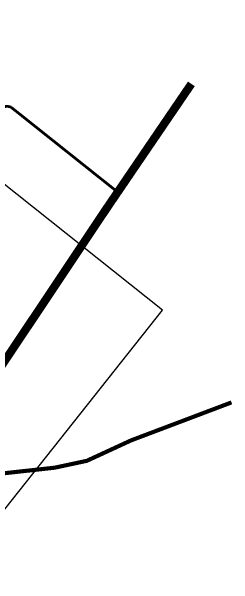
# Model space of a CAD drawing. Header units: metres. Extents: x -664657 to -643449, y -1076720 to -1062383.
# Drawn here: x -660925.4 to -660763.5, y -1065741.4 to -1065324.3 of the extents above; entities that cross this region are included whole.
import ezdxf

# ---------------------------------------------------------------- set-up
doc = ezdxf.new("R2010")
doc.units = ezdxf.units.M
doc.header["$LTSCALE"] = 0.1
doc.linetypes.add('DASHED', pattern=[19.05, 12.7, -6.35])
doc.linetypes.add('EVENDASH', pattern=[6.35, 3.175, -3.175])
doc.layers.add('AA_THER_DOPRAVA', color=142, linetype='Continuous')
doc.layers.add('FLOATING-WINDOWS', color=2, linetype='Continuous', plot=False)

msp = doc.modelspace()

# ---------------------------------------------------------------- linework, layer by layer
at = {"layer": 'AA_THER_DOPRAVA', "color": 136, "linetype": 'EVENDASH', "ltscale": 5}
for points, const_width in [([(-660794.288, -1065376.989), (-660855.335, -1065466.537), (-660959.502, -1065622.369), (-660984.989, -1065661.938), (-661018.802, -1065708.047), (-661061.932, -1065762.62), (-661076.52, -1065779.52), (-661096.877, -1065798.04), (-661190.514, -1065879.035)], 6), ([(-660934.896, -1065660.89), (-660893.802, -1065656.373), (-660870.447, -1065651.362), (-660838.172, -1065636.484), (-660765.048, -1065608.871)], 3)]:
    msp.add_lwpolyline(points, dxfattribs=dict(at, const_width=const_width))
at = {"layer": 'AA_THER_DOPRAVA', "linetype": 'DASHED', "ltscale": 2, "const_width": 2}
msp.add_lwpolyline([(-660987.304, -1065462.579), (-660934.496, -1065396.159, -0.3443945), (-660925.625, -1065394.029), (-660849.332, -1065454.687)], format="xyb", dxfattribs=at)
at = {"layer": 'FLOATING-WINDOWS', "linetype": 'ByBlock', "lineweight": -3}
msp.add_lwpolyline([(-661328.851, -1065512.88), (-661000.098, -1065774.263), (-660815.262, -1065541.788), (-661144.015, -1065280.404)], close=True, dxfattribs=at)

doc.saveas('drawing.dxf')
